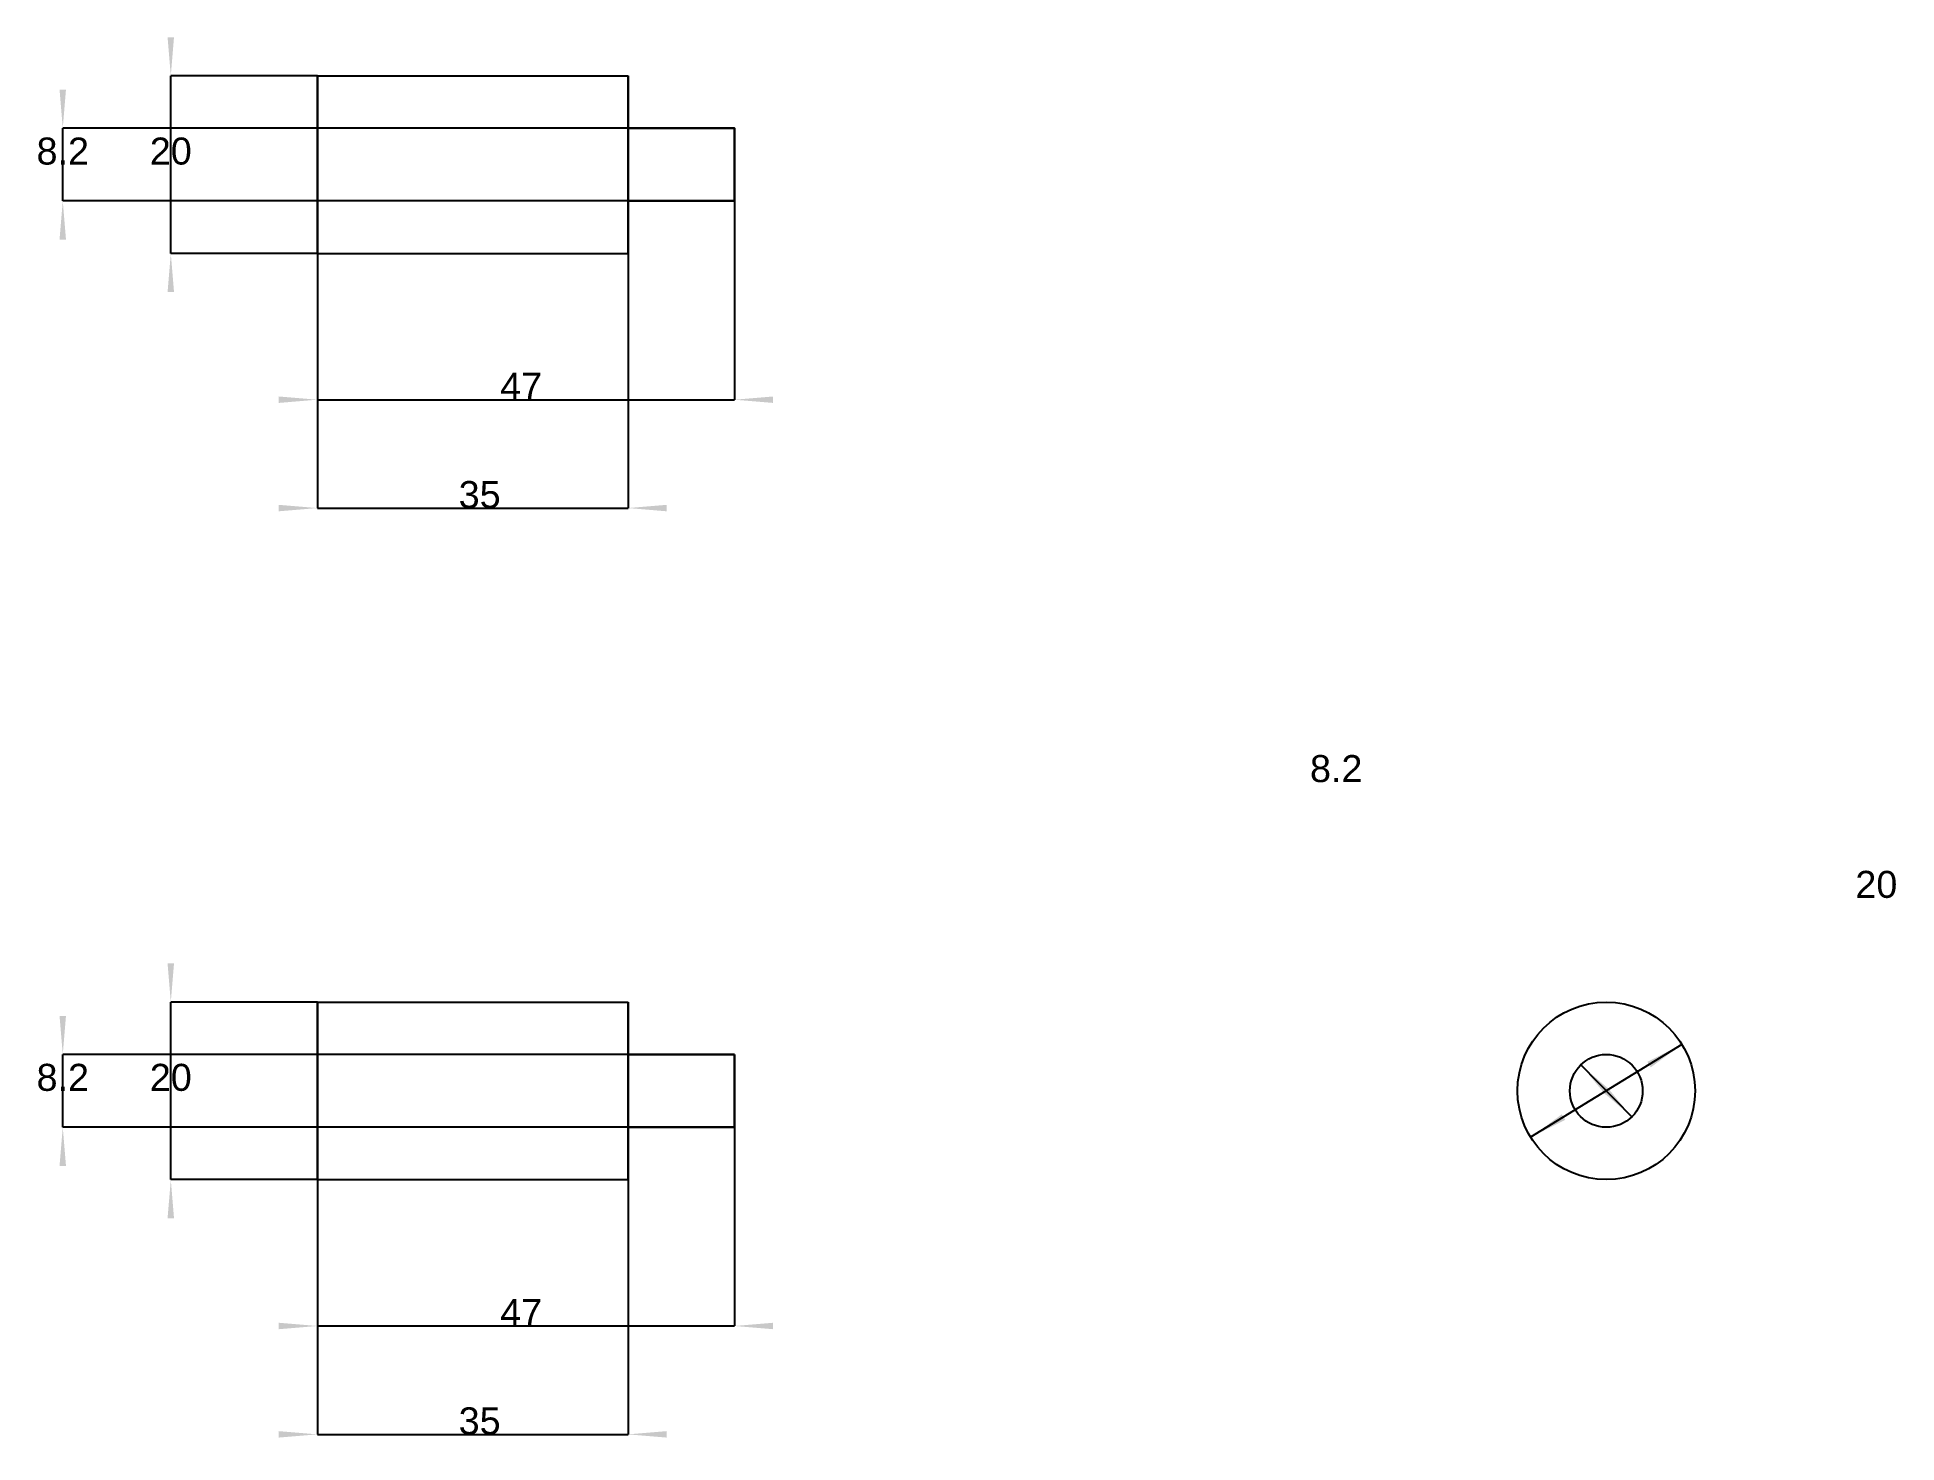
# Model space of a CAD drawing. Header units: millimetres. Extents: x 117 to 358, y 39 to 222.
import ezdxf
from ezdxf.enums import TextEntityAlignment as Align

# ---------------------------------------------------------------- set-up
doc = ezdxf.new("R2010")
doc.units = ezdxf.units.MM
doc.layers.get('0').update_dxf_attribs({"linetype": 'CONTINUOUS'})
for name, color, linetype in [('D', 7, 'CONTINUOUS'), ('D001', 7, 'CONTINUOUS'), ('D002', 7, 'CONTINUOUS'), ('D003', 7, 'CONTINUOUS'), ('D004', 7, 'CONTINUOUS'), ('D005', 7, 'CONTINUOUS'), ('D006', 7, 'CONTINUOUS'), ('D007', 7, 'CONTINUOUS'), ('D008', 7, 'CONTINUOUS'), ('D009', 7, 'CONTINUOUS'), ('Front', 7, 'CONTINUOUS'), ('Right', 7, 'CONTINUOUS'), ('Top', 7, 'CONTINUOUS')]:
    doc.layers.add(name, color=color, linetype=linetype)
doc.styles.get("Standard").update_dxf_attribs({"font": 'arial.ttf'})
doc.dimstyles.get("Standard").update_dxf_attribs({"dimscale": 0, "dimtxt": 2.5, "dimasz": 2.5, "dimexe": 1.25, "dimexo": 0.625, "dimtad": 1, "dimtxsty": 'STANDARD', "dimcen": 2.5, "dimazin": 3, "dimtfac": 1, "dimtmove": 0, "dimatfit": 3})

# ---------------------------------------------------------------- blocks, each defined once
blk = doc.blocks.new('*D')
at = {"color": 0}
for points in [[(147.975, 54.1223), (147.975, 54.9556), (152.975, 54.5389)], [(212.025, 54.1223), (212.025, 54.9556), (207.025, 54.5389)]]:
    blk.add_solid(points, dxfattribs=at)
at = {"layer": 'D'}
for p, q in [((207.025, 80.285), (207.025, 54.5389)), ((152.975, 73.5), (152.975, 54.5389)), ((152.975, 54.5389), (207.025, 54.5389))]:
    blk.add_line(p, q, dxfattribs=at)
blk.add_text('47', height=3.5, dxfattribs=at).set_placement((179.377, 54.5389), align=Align.CENTER)
blk = doc.blocks.new('*D001')
at = {"color": 0}
for points in [[(133.558, 101.5), (134.392, 101.5), (133.975, 96.5)], [(133.558, 68.5), (134.392, 68.5), (133.975, 73.5)]]:
    blk.add_solid(points, dxfattribs=at)
at = {"layer": 'D001'}
for p, q in [((152.975, 96.5), (133.975, 96.5)), ((133.975, 73.5), (133.975, 96.5)), ((152.975, 73.5), (133.975, 73.5))]:
    blk.add_line(p, q, dxfattribs=at)
blk.add_text('20', height=3.5, dxfattribs=at).set_placement((133.975, 85), align=Align.CENTER)
blk = doc.blocks.new('*D002')
at = {"color": 0}
for points in [[(147.975, 40.0833), (147.975, 40.9167), (152.975, 40.5)], [(198.225, 40.0833), (198.225, 40.9167), (193.225, 40.5)]]:
    blk.add_solid(points, dxfattribs=at)
at = {"layer": 'D002'}
for p, q in [((152.975, 73.5), (152.975, 40.5)), ((193.225, 73.5), (193.225, 40.5)), ((152.975, 40.5), (193.225, 40.5))]:
    blk.add_line(p, q, dxfattribs=at)
blk.add_text('35', height=3.5, dxfattribs=at).set_placement((174, 40.5), align=Align.CENTER)
blk = doc.blocks.new('*D003')
at = {"color": 0}
for points in [[(119.558, 94.715), (120.392, 94.715), (119.975, 89.715)], [(119.558, 75.285), (120.392, 75.285), (119.975, 80.285)]]:
    blk.add_solid(points, dxfattribs=at)
at = {"layer": 'D003'}
for p, q in [((207.025, 89.715), (119.975, 89.715)), ((119.975, 80.285), (119.975, 89.715)), ((207.025, 80.285), (119.975, 80.285))]:
    blk.add_line(p, q, dxfattribs=at)
blk.add_text('8.2', height=3.5, dxfattribs=at).set_placement((119.975, 85), align=Align.CENTER)
blk = doc.blocks.new('*D004')
at = {"color": 0}
for points in [[(147.975, 174.122), (147.975, 174.956), (152.975, 174.539)], [(212.025, 174.122), (212.025, 174.956), (207.025, 174.539)]]:
    blk.add_solid(points, dxfattribs=at)
at = {"layer": 'D004'}
for p, q in [((207.025, 200.285), (207.025, 174.539)), ((152.975, 193.5), (152.975, 174.539)), ((152.975, 174.539), (207.025, 174.539))]:
    blk.add_line(p, q, dxfattribs=at)
blk.add_text('47', height=3.5, dxfattribs=at).set_placement((179.377, 174.539), align=Align.CENTER)
blk = doc.blocks.new('*D005')
at = {"color": 0}
for points in [[(133.558, 221.5), (134.392, 221.5), (133.975, 216.5)], [(133.558, 188.5), (134.392, 188.5), (133.975, 193.5)]]:
    blk.add_solid(points, dxfattribs=at)
at = {"layer": 'D005'}
for p, q in [((152.975, 216.5), (133.975, 216.5)), ((133.975, 193.5), (133.975, 216.5)), ((152.975, 193.5), (133.975, 193.5))]:
    blk.add_line(p, q, dxfattribs=at)
blk.add_text('20', height=3.5, dxfattribs=at).set_placement((133.975, 205), align=Align.CENTER)
blk = doc.blocks.new('*D006')
at = {"color": 0}
for points in [[(147.975, 160.083), (147.975, 160.917), (152.975, 160.5)], [(198.225, 160.083), (198.225, 160.917), (193.225, 160.5)]]:
    blk.add_solid(points, dxfattribs=at)
at = {"layer": 'D006'}
for p, q in [((152.975, 193.5), (152.975, 160.5)), ((193.225, 193.5), (193.225, 160.5)), ((152.975, 160.5), (193.225, 160.5))]:
    blk.add_line(p, q, dxfattribs=at)
blk.add_text('35', height=3.5, dxfattribs=at).set_placement((174, 160.5), align=Align.CENTER)
blk = doc.blocks.new('*D007')
at = {"color": 0}
for points in [[(119.558, 214.715), (120.392, 214.715), (119.975, 209.715)], [(119.558, 195.285), (120.392, 195.285), (119.975, 200.285)]]:
    blk.add_solid(points, dxfattribs=at)
at = {"layer": 'D007'}
for p, q in [((207.025, 209.715), (119.975, 209.715)), ((119.975, 200.285), (119.975, 209.715)), ((207.025, 200.285), (119.975, 200.285))]:
    blk.add_line(p, q, dxfattribs=at)
blk.add_text('8.2', height=3.5, dxfattribs=at).set_placement((119.975, 205), align=Align.CENTER)
blk = doc.blocks.new('*D008')
at = {"color": 0}
for points in [[(325.759, 88.0419), (325.324, 88.7523), (329.804, 91.0103)], [(314.676, 81.2477), (314.241, 81.9581), (310.196, 78.9897)]]:
    blk.add_solid(points, dxfattribs=at)
at = {"layer": 'D008'}
blk.add_line((329.804, 91.0103), (310.196, 78.9897), dxfattribs=at)
blk.add_text('20', height=3.5, dxfattribs=at).set_placement((355, 110), align=Align.CENTER)
blk = doc.blocks.new('*D009')
at = {"color": 0}
for points in [[(320.497, 85.0883), (319.902, 84.5048), (316.698, 88.3661)], [(320.098, 85.4952), (319.503, 84.9117), (323.302, 81.6339)]]:
    blk.add_solid(points, dxfattribs=at)
at = {"layer": 'D009'}
blk.add_line((316.698, 88.3661), (323.302, 81.6339), dxfattribs=at)
blk.add_text('8.2', height=3.5, dxfattribs=at).set_placement((285, 125), align=Align.CENTER)

msp = doc.modelspace()

# ---------------------------------------------------------------- linework, layer by layer
at = {"layer": 'Front'}
for p, q in [((152.975, 96.5), (193.225, 96.5)), ((193.225, 89.715), (207.025, 89.715)), ((193.225, 80.285), (207.025, 80.285)), ((152.975, 73.5), (193.225, 73.5))]:
    msp.add_line(p, q, dxfattribs=at)
for points in [[(152.975, 96.5), (152.975, 96.212), (152.975, 95.361), (152.975, 93.991), (152.975, 92.17), (152.975, 89.99), (152.975, 87.559), (152.975, 85), (152.975, 82.441), (152.975, 80.01), (152.975, 77.83), (152.975, 76.009), (152.975, 74.639), (152.975, 73.788), (152.975, 73.5)], [(152.975, 73.5), (152.975, 73.788), (152.975, 74.639), (152.975, 76.009), (152.975, 77.83), (152.975, 80.01), (152.975, 82.441), (152.975, 85), (152.975, 87.559), (152.975, 89.99), (152.975, 92.17), (152.975, 93.991), (152.975, 95.361), (152.975, 96.212), (152.975, 96.5)], [(193.225, 96.5), (193.225, 96.212), (193.225, 95.361), (193.225, 93.991), (193.225, 92.17), (193.225, 89.99), (193.225, 87.559), (193.225, 85), (193.225, 82.441), (193.225, 80.01), (193.225, 77.83), (193.225, 76.009), (193.225, 74.639), (193.225, 73.788), (193.225, 73.5)], [(193.225, 73.5), (193.225, 73.788), (193.225, 74.639), (193.225, 76.009), (193.225, 77.83), (193.225, 80.01), (193.225, 82.441), (193.225, 85), (193.225, 87.559), (193.225, 89.99), (193.225, 92.17), (193.225, 93.991), (193.225, 95.361), (193.225, 96.212), (193.225, 96.5)], [(193.225, 89.715), (193.225, 89.597), (193.225, 89.248), (193.225, 88.686), (193.225, 87.94), (193.225, 87.046), (193.225, 86.049), (193.225, 85), (193.225, 83.951), (193.225, 82.954), (193.225, 82.06), (193.225, 81.314), (193.225, 80.752), (193.225, 80.403), (193.225, 80.285)], [(193.225, 80.285), (193.225, 80.403), (193.225, 80.752), (193.225, 81.314), (193.225, 82.06), (193.225, 82.954), (193.225, 83.951), (193.225, 85), (193.225, 86.049), (193.225, 87.046), (193.225, 87.94), (193.225, 88.686), (193.225, 89.248), (193.225, 89.597), (193.225, 89.715)], [(207.025, 89.715), (207.025, 89.597), (207.025, 89.248), (207.025, 88.686), (207.025, 87.94), (207.025, 87.046), (207.025, 86.049), (207.025, 85), (207.025, 83.951), (207.025, 82.954), (207.025, 82.06), (207.025, 81.314), (207.025, 80.752), (207.025, 80.403), (207.025, 80.285)], [(207.025, 80.285), (207.025, 80.403), (207.025, 80.752), (207.025, 81.314), (207.025, 82.06), (207.025, 82.954), (207.025, 83.951), (207.025, 85), (207.025, 86.049), (207.025, 87.046), (207.025, 87.94), (207.025, 88.686), (207.025, 89.248), (207.025, 89.597), (207.025, 89.715)]]:
    msp.add_open_spline(points, degree=1, dxfattribs=at)
at = {"layer": 'Right'}
for radius in [11.5, 11.5, 4.715, 4.715]:
    msp.add_circle((320, 85), radius, dxfattribs=at)
at = {"layer": 'Top'}
for p, q in [((152.975, 216.5), (193.225, 216.5)), ((193.225, 209.715), (207.025, 209.715)), ((193.225, 200.285), (207.025, 200.285)), ((152.975, 193.5), (193.225, 193.5))]:
    msp.add_line(p, q, dxfattribs=at)
for points in [[(152.975, 216.5), (152.975, 216.428), (152.975, 216.212), (152.975, 215.855), (152.975, 215.361), (152.975, 214.737), (152.975, 213.991), (152.975, 213.132), (152.975, 212.17), (152.975, 211.118), (152.975, 209.99), (152.975, 208.798), (152.975, 207.559), (152.975, 206.288), (152.975, 205)], [(152.975, 193.5), (152.975, 193.788), (152.975, 194.639), (152.975, 196.009), (152.975, 197.83), (152.975, 200.01), (152.975, 202.441), (152.975, 205), (152.975, 207.559), (152.975, 209.99), (152.975, 212.17), (152.975, 213.991), (152.975, 215.361), (152.975, 216.212), (152.975, 216.5)], [(193.225, 216.5), (193.225, 216.428), (193.225, 216.212), (193.225, 215.855), (193.225, 215.361), (193.225, 214.737), (193.225, 213.991), (193.225, 213.132), (193.225, 212.17), (193.225, 211.118), (193.225, 209.99), (193.225, 208.798), (193.225, 207.559), (193.225, 206.288), (193.225, 205)], [(193.225, 193.5), (193.225, 193.788), (193.225, 194.639), (193.225, 196.009), (193.225, 197.83), (193.225, 200.01), (193.225, 202.441), (193.225, 205), (193.225, 207.559), (193.225, 209.99), (193.225, 212.17), (193.225, 213.991), (193.225, 215.361), (193.225, 216.212), (193.225, 216.5)], [(193.225, 200.285), (193.225, 200.403), (193.225, 200.752), (193.225, 201.314), (193.225, 202.06), (193.225, 202.954), (193.225, 203.951), (193.225, 205), (193.225, 206.049), (193.225, 207.046), (193.225, 207.94), (193.225, 208.686), (193.225, 209.248), (193.225, 209.597), (193.225, 209.715)], [(207.025, 200.285), (207.025, 200.403), (207.025, 200.752), (207.025, 201.314), (207.025, 202.06), (207.025, 202.954), (207.025, 203.951), (207.025, 205), (207.025, 206.049), (207.025, 207.046), (207.025, 207.94), (207.025, 208.686), (207.025, 209.248), (207.025, 209.597), (207.025, 209.715)], [(152.975, 205), (152.975, 203.712), (152.975, 202.441), (152.975, 201.202), (152.975, 200.01), (152.975, 198.882), (152.975, 197.83), (152.975, 196.868), (152.975, 196.009), (152.975, 195.263), (152.975, 194.639), (152.975, 194.145), (152.975, 193.788), (152.975, 193.572), (152.975, 193.5)], [(193.225, 205), (193.225, 203.712), (193.225, 202.441), (193.225, 201.202), (193.225, 200.01), (193.225, 198.882), (193.225, 197.83), (193.225, 196.868), (193.225, 196.009), (193.225, 195.263), (193.225, 194.639), (193.225, 194.145), (193.225, 193.788), (193.225, 193.572), (193.225, 193.5)], [(193.225, 205), (193.225, 204.472), (193.225, 203.951), (193.225, 203.443), (193.225, 202.954), (193.225, 202.491), (193.225, 202.06), (193.225, 201.666), (193.225, 201.314), (193.225, 201.008), (193.225, 200.752), (193.225, 200.55), (193.225, 200.403), (193.225, 200.315), (193.225, 200.285)], [(207.025, 205), (207.025, 204.472), (207.025, 203.951), (207.025, 203.443), (207.025, 202.954), (207.025, 202.491), (207.025, 202.06), (207.025, 201.666), (207.025, 201.314), (207.025, 201.008), (207.025, 200.752), (207.025, 200.55), (207.025, 200.403), (207.025, 200.315), (207.025, 200.285)]]:
    msp.add_open_spline(points, degree=1, dxfattribs=at)
for points in [[(193.225, 209.715), (193.225, 209.7), (193.225, 209.685), (193.225, 209.641), (193.225, 209.597), (193.225, 209.524), (193.225, 209.45), (193.225, 209.349), (193.225, 209.248), (193.225, 209.12), (193.225, 208.992), (193.225, 208.839), (193.225, 208.686), (193.225, 208.51), (193.225, 208.334), (193.225, 208.137), (193.225, 207.94), (193.225, 207.724), (193.225, 207.509), (193.225, 207.277), (193.225, 207.046), (193.225, 206.802), (193.225, 206.557), (193.225, 206.303), (193.225, 206.049), (193.225, 205.53), (193.225, 205)], [(207.025, 209.715), (207.025, 209.7), (207.025, 209.685), (207.025, 209.641), (207.025, 209.597), (207.025, 209.524), (207.025, 209.45), (207.025, 209.349), (207.025, 209.248), (207.025, 209.12), (207.025, 208.992), (207.025, 208.839), (207.025, 208.686), (207.025, 208.51), (207.025, 208.334), (207.025, 208.137), (207.025, 207.94), (207.025, 207.724), (207.025, 207.509), (207.025, 207.277), (207.025, 207.046), (207.025, 206.802), (207.025, 206.557), (207.025, 206.303), (207.025, 206.049), (207.025, 205.53), (207.025, 205)]]:
    msp.add_open_spline(points, degree=2, knots=[4.712389, 4.712389, 4.712389, 4.8245887, 4.8245887, 4.9367885, 4.9367885, 5.0489882, 5.0489882, 5.1611879, 5.1611879, 5.2733877, 5.2733877, 5.3855874, 5.3855874, 5.4977871, 5.4977871, 5.6099869, 5.6099869, 5.7221866, 5.7221866, 5.8343864, 5.8343864, 5.9465861, 5.9465861, 6.0587858, 6.0587858, 6.2831853, 6.2831853, 6.2831853], dxfattribs=at)

# ---------------------------------------------------------------- dimensions: what is measured, and where the dimension line sits
at = {"layer": 'D'}
dim = msp.add_linear_dim(base=(179.377, 54.539), p1=(152.975, 73.5), p2=(207.025, 80.285), text='47', dimstyle='STANDARD', dxfattribs=at)
dim.commit()
dim.dimension.update_dxf_attribs({"geometry": '*D', "text_midpoint": (180, 59.5)})
at = {"layer": 'D001'}
dim = msp.add_linear_dim(base=(133.975, 85), p1=(152.975, 73.5), p2=(152.975, 96.5), angle=90, text='20', dimstyle='STANDARD', dxfattribs=at)
dim.commit()
dim.dimension.update_dxf_attribs({"geometry": '*D001', "text_midpoint": (138.975, 85)})
at = {"layer": 'D002'}
dim = msp.add_linear_dim(base=(174, 40.5), p1=(152.975, 73.5), p2=(193.225, 73.5), text='35', dimstyle='STANDARD', dxfattribs=at)
dim.commit()
dim.dimension.update_dxf_attribs({"geometry": '*D002', "text_midpoint": (174, 45.5)})
at = {"layer": 'D003'}
dim = msp.add_linear_dim(base=(119.975, 85), p1=(207.025, 80.285), p2=(207.025, 89.715), angle=90, text='8.2', dimstyle='STANDARD', dxfattribs=at)
dim.commit()
dim.dimension.update_dxf_attribs({"geometry": '*D003', "text_midpoint": (124.975, 85)})
at = {"layer": 'D004'}
dim = msp.add_linear_dim(base=(179.377, 174.539), p1=(152.975, 193.5), p2=(207.025, 200.285), text='47', dimstyle='STANDARD', dxfattribs=at)
dim.commit()
dim.dimension.update_dxf_attribs({"geometry": '*D004', "text_midpoint": (180, 179.5)})
at = {"layer": 'D005'}
dim = msp.add_linear_dim(base=(133.975, 205), p1=(152.975, 193.5), p2=(152.975, 216.5), angle=90, text='20', dimstyle='STANDARD', dxfattribs=at)
dim.commit()
dim.dimension.update_dxf_attribs({"geometry": '*D005', "text_midpoint": (138.975, 205)})
at = {"layer": 'D006'}
dim = msp.add_linear_dim(base=(174, 160.5), p1=(152.975, 193.5), p2=(193.225, 193.5), text='35', dimstyle='STANDARD', dxfattribs=at)
dim.commit()
dim.dimension.update_dxf_attribs({"geometry": '*D006', "text_midpoint": (174, 165.5)})
at = {"layer": 'D007'}
dim = msp.add_linear_dim(base=(119.975, 205), p1=(207.025, 200.285), p2=(207.025, 209.715), angle=90, text='8.2', dimstyle='STANDARD', dxfattribs=at)
dim.commit()
dim.dimension.update_dxf_attribs({"geometry": '*D007', "text_midpoint": (124.975, 205)})
at = {"layer": 'D008'}
dim = msp.add_diameter_dim_2p(p1=(329.804, 91.01), p2=(310.196, 78.99), text='20', dimstyle='STANDARD', dxfattribs=at)
dim.commit()
dim.dimension.update_dxf_attribs({"geometry": '*D008', "text_midpoint": (355, 110)})
at = {"layer": 'D009'}
dim = msp.add_diameter_dim_2p(p1=(316.698, 88.366), p2=(323.302, 81.634), text='8.2', dimstyle='STANDARD', dxfattribs=at)
dim.commit()
dim.dimension.update_dxf_attribs({"geometry": '*D009', "text_midpoint": (285, 125)})

doc.saveas('drawing.dxf')
